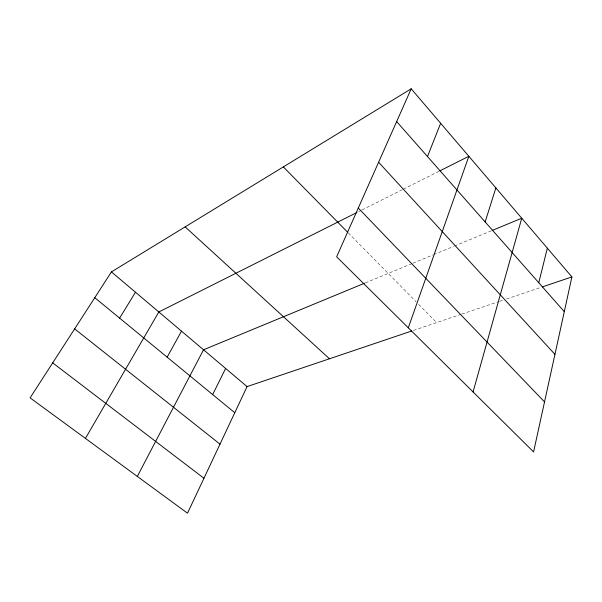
<?xml version="1.0" encoding="UTF-8"?>
<svg xmlns="http://www.w3.org/2000/svg" width="602" height="602" viewBox="0 0 602 602"><rect width="100%" height="100%" fill="white"/><g stroke="black" fill="none" stroke-linecap="round" stroke-linejoin="round"><path stroke-width="0.45" stroke-dasharray="3.01 2.26" d="M358.596 211.648L361.102 210.391M361.945 209.97L402.52 189.6M403.34 189.178L438.903 171.322M365.339 282.895L412.144 263.541M412.995 263.187L432.861 254.977M433.726 254.616L453.637 246.384M454.495 246.03L491.548 230.716M413.469 330.415L460.959 314.379M461.824 314.086L497.824 301.933M499.585 301.339L503.069 300.157M506.56 298.983L541.416 287.214M348.257 232.854L416.057 301.722M418.623 304.334L436.608 322.604"/><path stroke-width="0.9" d="M571.9 276.92L533.583 451.899L336.638 256.821L411.196 88.803L571.9 276.92L542.289 286.921M538.775 282.737L547.346 248.182M473.067 391.955L521.753 218.225L492.413 230.355M485.152 221.927L495.86 187.907M408.299 327.804L468.845 156.287L439.738 170.908M427.488 156.543L440.649 123.282M411.685 331.017L247.076 386.597L187.515 513.197L30.1 397.869L111.438 271.901L411.196 88.803M212.664 394.566L225.615 368.454M137.316 476.423L203.544 349.785L364.488 283.249M167.16 357.182L181.495 331.145M85.431 438.406L158.823 311.971L356.926 212.491M119.625 318.127L135.48 292.226M52.698 362.871L203.943 478.266M74.656 328.873L219.993 444.156M94.777 297.712L234.78 412.731M111.438 271.901L247.076 386.597M185.153 226.879L329.467 358.777M283.331 166.904L347.595 232.184M358.28 208.044L544.532 401.903M378.605 162.247L554.939 354.367M396.65 121.574L564.292 311.67"/></g></svg>
